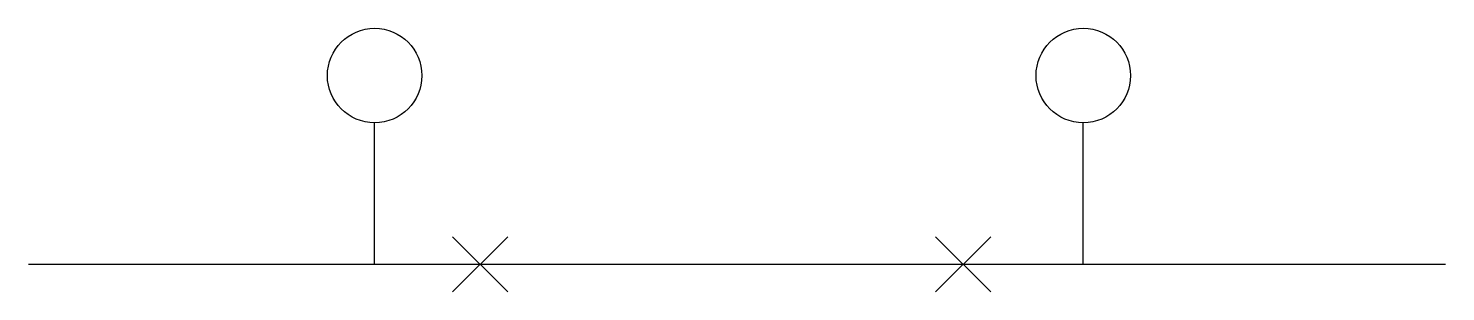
# Model space of a CAD drawing. Header units: metres. Extents: x 9.6 to 39.6, y 15.3 to 20.8.
import ezdxf

# ---------------------------------------------------------------- set-up
doc = ezdxf.new("R2010")
doc.units = ezdxf.units.M

# ---------------------------------------------------------------- blocks, each defined once
blk = doc.blocks.new('A$C094D07B6')
for p, q in [((1, 0), (1, 3)), ((16, 0), (16, 3))]:
    blk.add_line(p, q)
for centre in [(1, 4), (16, 4)]:
    blk.add_circle(centre, 1)

msp = doc.modelspace()

# ---------------------------------------------------------------- linework, layer by layer
for p, q in [((18.56, 16.42), (19.73, 15.26)), ((18.56, 15.26), (19.73, 16.42)), ((28.78, 16.42), (29.95, 15.26)), ((28.78, 15.26), (29.95, 16.42))]:
    msp.add_line(p, q)
msp.add_lwpolyline([(9.58, 15.84), (39.58, 15.84)])

# ---------------------------------------------------------------- block references
msp.add_blockref('A$C094D07B6', (15.91, 15.84))

doc.saveas('drawing.dxf')
